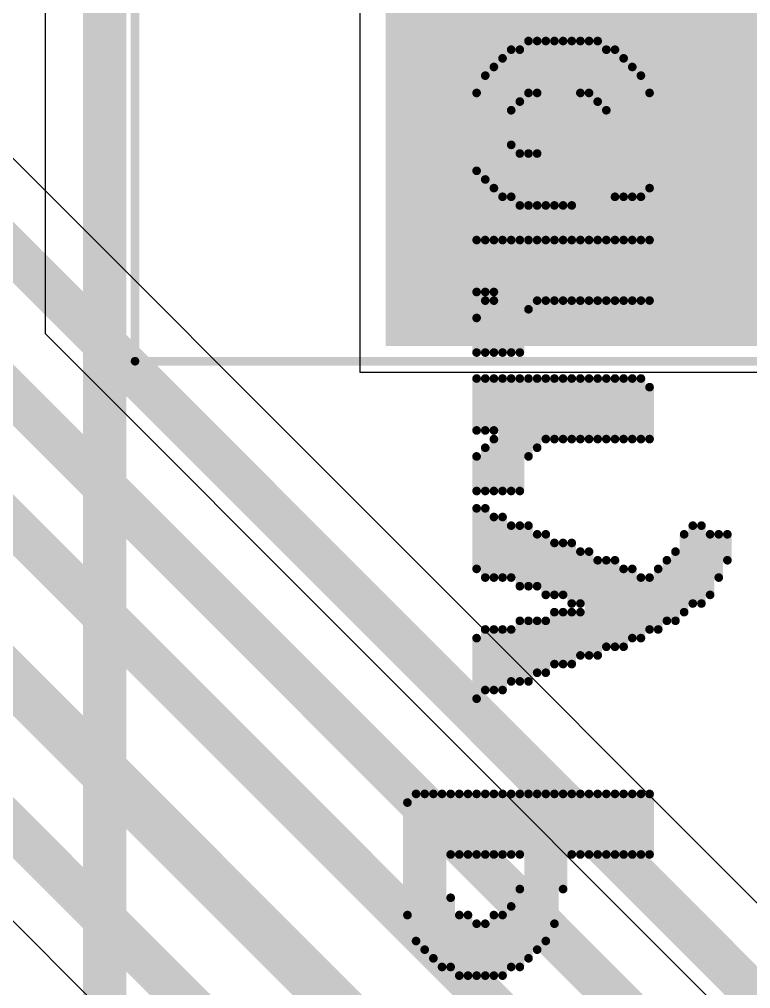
# Model space of a CAD drawing. Header units: millimetres. Extents: x 1.01 to 3.59, y 0.05 to 3.22.
# Drawn here: x 1.3692 to 1.5384, y 1.415 to 1.639 of the extents above; entities that cross this region are included whole.
import ezdxf

# ---------------------------------------------------------------- set-up
doc = ezdxf.new("R2010")
doc.units = ezdxf.units.MM
doc.header["$MEASUREMENT"] = 0
for name, color, linetype in [('BottomLayer', 5, 'Continuous'), ('BottomOverlay', 54, 'Continuous'), ('Mechanical15', 56, 'Continuous'), ('TopLayer', 1, 'Continuous'), ('TopPaste', 8, 'Continuous'), ('TopSolder', 216, 'Continuous')]:
    doc.layers.add(name, color=color, linetype=linetype)

# ---------------------------------------------------------------- blocks, each defined once
blk = doc.blocks.new('RPI_PWD____________B_116')
at = {"layer": 'BottomOverlay', "const_width": 0.002}
for points in [[(-0.422, 0.154), (0.442, 0.154)], [(-0.422, 0.152), (0.442, 0.152)], [(-0.422, 0.15), (0.442, 0.15)], [(-0.422, 0.148), (0.442, 0.148)], [(-0.422, 0.146), (0.442, 0.146)], [(-0.334, 0.08), (-0.308, 0.08)], [(-0.34, 0.078), (-0.306, 0.078)], [(-0.342, 0.076), (-0.306, 0.076)], [(-0.344, 0.074), (-0.306, 0.074)], [(-0.346, 0.072), (-0.306, 0.072)], [(-0.346, 0.07), (-0.33, 0.07)], [(-0.32, 0.07), (-0.306, 0.07)], [(-0.348, 0.068), (-0.334, 0.068)], [(-0.32, 0.068), (-0.306, 0.068)], [(-0.348, 0.066), (-0.334, 0.066)], [(-0.348, 0.064), (-0.336, 0.064)], [(-0.32, 0.066), (-0.306, 0.066)], [(-0.32, 0.064), (-0.306, 0.064)], [(-0.284, 0.064), (-0.27, 0.064)], [(-0.254, 0.064), (-0.24, 0.064)], [(-0.236, 0.064), (-0.228, 0.064)], [(-0.222, 0.064), (-0.21, 0.064)], [(-0.204, 0.064), (-0.196, 0.064)], [(-0.19, 0.064), (-0.178, 0.064)], [(-0.162, 0.064), (-0.144, 0.064)], [(-0.348, 0.062), (-0.336, 0.062)], [(-0.32, 0.062), (-0.306, 0.062)], [(-0.282, 0.062), (-0.268, 0.062)], [(-0.256, 0.062), (-0.24, 0.062)], [(-0.236, 0.062), (-0.226, 0.062)], [(-0.222, 0.062), (-0.21, 0.062)], [(-0.204, 0.062), (-0.192, 0.062)], [(-0.19, 0.062), (-0.178, 0.062)], [(-0.164, 0.062), (-0.14, 0.062)], [(-0.348, 0.06), (-0.334, 0.06)], [(-0.32, 0.06), (-0.306, 0.06)], [(-0.282, 0.06), (-0.268, 0.06)], [(-0.256, 0.06), (-0.242, 0.06)], [(-0.236, 0.06), (-0.224, 0.06)], [(-0.222, 0.06), (-0.21, 0.06)], [(-0.204, 0.06), (-0.192, 0.06)], [(-0.19, 0.06), (-0.178, 0.06)], [(-0.166, 0.06), (-0.138, 0.06)], [(-0.348, 0.058), (-0.334, 0.058)], [(-0.32, 0.058), (-0.306, 0.058)], [(-0.282, 0.058), (-0.268, 0.058)], [(-0.256, 0.058), (-0.242, 0.058)], [(-0.236, 0.058), (-0.21, 0.058)], [(-0.204, 0.058), (-0.178, 0.058)], [(-0.168, 0.058), (-0.136, 0.058)], [(-0.346, 0.056), (-0.332, 0.056)], [(-0.32, 0.056), (-0.306, 0.056)], [(-0.28, 0.056), (-0.268, 0.056)], [(-0.256, 0.056), (-0.244, 0.056)], [(-0.236, 0.056), (-0.21, 0.056)], [(-0.204, 0.056), (-0.178, 0.056)], [(-0.168, 0.056), (-0.156, 0.056)], [(-0.148, 0.056), (-0.134, 0.056)], [(-0.346, 0.054), (-0.328, 0.054)], [(-0.32, 0.054), (-0.306, 0.054)], [(-0.28, 0.054), (-0.266, 0.054)], [(-0.258, 0.054), (-0.244, 0.054)], [(-0.236, 0.054), (-0.21, 0.054)], [(-0.204, 0.054), (-0.178, 0.054)], [(-0.17, 0.054), (-0.158, 0.054)], [(-0.146, 0.054), (-0.134, 0.054)], [(-0.344, 0.052), (-0.306, 0.052)], [(-0.28, 0.052), (-0.266, 0.052)], [(-0.258, 0.052), (-0.244, 0.052)], [(-0.228, 0.052), (-0.21, 0.052)], [(-0.194, 0.052), (-0.178, 0.052)], [(-0.17, 0.052), (-0.158, 0.052)], [(-0.144, 0.052), (-0.132, 0.052)], [(-0.342, 0.05), (-0.306, 0.05)], [(-0.278, 0.05), (-0.266, 0.05)], [(-0.258, 0.05), (-0.246, 0.05)], [(-0.226, 0.05), (-0.21, 0.05)], [(-0.192, 0.05), (-0.178, 0.05)], [(-0.17, 0.05), (-0.158, 0.05)], [(-0.144, 0.05), (-0.132, 0.05)], [(-0.34, 0.048), (-0.306, 0.048)], [(-0.278, 0.048), (-0.266, 0.048)], [(-0.26, 0.048), (-0.246, 0.048)], [(-0.224, 0.048), (-0.21, 0.048)], [(-0.192, 0.048), (-0.178, 0.048)], [(-0.17, 0.048), (-0.132, 0.048)], [(-0.336, 0.046), (-0.306, 0.046)], [(-0.328, 0.044), (-0.306, 0.044)], [(-0.276, 0.046), (-0.264, 0.046)], [(-0.276, 0.044), (-0.264, 0.044)], [(-0.26, 0.046), (-0.248, 0.046)], [(-0.26, 0.044), (-0.248, 0.044)], [(-0.224, 0.046), (-0.21, 0.046)], [(-0.224, 0.044), (-0.21, 0.044)], [(-0.192, 0.046), (-0.178, 0.046)], [(-0.192, 0.044), (-0.178, 0.044)], [(-0.17, 0.046), (-0.132, 0.046)], [(-0.17, 0.044), (-0.132, 0.044)], [(-0.32, 0.042), (-0.306, 0.042)], [(-0.276, 0.042), (-0.264, 0.042)], [(-0.262, 0.042), (-0.248, 0.042)], [(-0.224, 0.042), (-0.21, 0.042)], [(-0.192, 0.042), (-0.178, 0.042)], [(-0.17, 0.042), (-0.132, 0.042)], [(-0.32, 0.04), (-0.306, 0.04)], [(-0.274, 0.04), (-0.264, 0.04)], [(-0.262, 0.04), (-0.25, 0.04)], [(-0.224, 0.04), (-0.21, 0.04)], [(-0.192, 0.04), (-0.178, 0.04)], [(-0.144, 0.04), (-0.132, 0.04)], [(-0.32, 0.038), (-0.306, 0.038)], [(-0.274, 0.038), (-0.25, 0.038)], [(-0.224, 0.038), (-0.21, 0.038)], [(-0.192, 0.038), (-0.178, 0.038)], [(-0.144, 0.038), (-0.132, 0.038)], [(-0.32, 0.036), (-0.306, 0.036)], [(-0.274, 0.036), (-0.252, 0.036)], [(-0.224, 0.036), (-0.21, 0.036)], [(-0.192, 0.036), (-0.178, 0.036)], [(-0.146, 0.036), (-0.132, 0.036)], [(-0.32, 0.034), (-0.306, 0.034)], [(-0.272, 0.034), (-0.252, 0.034)], [(-0.224, 0.034), (-0.21, 0.034)], [(-0.192, 0.034), (-0.178, 0.034)], [(-0.148, 0.034), (-0.134, 0.034)], [(-0.32, 0.032), (-0.306, 0.032)], [(-0.272, 0.032), (-0.252, 0.032)], [(-0.224, 0.032), (-0.21, 0.032)], [(-0.192, 0.032), (-0.178, 0.032)], [(-0.168, 0.032), (-0.134, 0.032)], [(-0.32, 0.03), (-0.306, 0.03)], [(-0.272, 0.03), (-0.254, 0.03)], [(-0.224, 0.03), (-0.21, 0.03)], [(-0.192, 0.03), (-0.178, 0.03)], [(-0.168, 0.03), (-0.136, 0.03)], [(-0.32, 0.028), (-0.306, 0.028)], [(-0.32, 0.026), (-0.306, 0.026)], [(-0.27, 0.028), (-0.254, 0.028)], [(-0.27, 0.026), (-0.256, 0.026)], [(-0.224, 0.028), (-0.21, 0.028)], [(-0.224, 0.026), (-0.21, 0.026)], [(-0.192, 0.028), (-0.178, 0.028)], [(-0.192, 0.026), (-0.178, 0.026)], [(-0.168, 0.028), (-0.138, 0.028)], [(-0.168, 0.026), (-0.14, 0.026)], [(-0.32, 0.024), (-0.306, 0.024)], [(-0.268, 0.024), (-0.256, 0.024)], [(-0.224, 0.024), (-0.212, 0.024)], [(-0.192, 0.024), (-0.178, 0.024)], [(-0.166, 0.024), (-0.144, 0.024)], [(-0.268, 0.022), (-0.254, 0.022)], [(-0.266, 0.02), (-0.252, 0.02)], [(-0.266, 0.018), (-0.25, 0.018)], [(-0.264, 0.016), (-0.246, 0.016)], [(-0.262, 0.014), (-0.244, 0.014)], [(-0.262, 0.012), (-0.244, 0.012)], [(-0.26, 0.01), (-0.246, 0.01)], [(-0.256, 0.008), (-0.246, 0.008)], [(-0.252, 0.006), (-0.246, 0.006)]]:
    blk.add_lwpolyline(points, dxfattribs=at)
at = {"layer": 'BottomOverlay', "const_width": 0.001}
for points in [[(-0.3345, 0.08, 1), (-0.3335, 0.08, 1)], [(-0.3085, 0.08, 1), (-0.3075, 0.08, 1)], [(-0.3405, 0.078, 1), (-0.3395, 0.078, 1)], [(-0.3065, 0.078, 1), (-0.3055, 0.078, 1)], [(-0.3425, 0.076, 1), (-0.3415, 0.076, 1)], [(-0.3065, 0.076, 1), (-0.3055, 0.076, 1)], [(-0.3445, 0.074, 1), (-0.3435, 0.074, 1)], [(-0.3065, 0.074, 1), (-0.3055, 0.074, 1)], [(-0.3465, 0.072, 1), (-0.3455, 0.072, 1)], [(-0.3065, 0.072, 1), (-0.3055, 0.072, 1)], [(-0.3465, 0.07, 1), (-0.3455, 0.07, 1)], [(-0.3305, 0.07, 1), (-0.3295, 0.07, 1)], [(-0.3205, 0.07, 1), (-0.3195, 0.07, 1)], [(-0.3065, 0.07, 1), (-0.3055, 0.07, 1)], [(-0.3485, 0.068, 1), (-0.3475, 0.068, 1)], [(-0.3345, 0.068, 1), (-0.3335, 0.068, 1)], [(-0.3205, 0.068, 1), (-0.3195, 0.068, 1)], [(-0.3065, 0.068, 1), (-0.3055, 0.068, 1)], [(-0.3485, 0.066, 1), (-0.3475, 0.066, 1)], [(-0.3485, 0.064, 1), (-0.3475, 0.064, 1)], [(-0.3365, 0.064, 1), (-0.3355, 0.064, 1)], [(-0.3345, 0.066, 1), (-0.3335, 0.066, 1)], [(-0.3205, 0.066, 1), (-0.3195, 0.066, 1)], [(-0.3205, 0.064, 1), (-0.3195, 0.064, 1)], [(-0.3065, 0.066, 1), (-0.3055, 0.066, 1)], [(-0.3065, 0.064, 1), (-0.3055, 0.064, 1)], [(-0.2845, 0.064, 1), (-0.2835, 0.064, 1)], [(-0.2705, 0.064, 1), (-0.2695, 0.064, 1)], [(-0.2545, 0.064, 1), (-0.2535, 0.064, 1)], [(-0.2405, 0.064, 1), (-0.2395, 0.064, 1)], [(-0.2365, 0.064, 1), (-0.2355, 0.064, 1)], [(-0.2285, 0.064, 1), (-0.2275, 0.064, 1)], [(-0.2225, 0.064, 1), (-0.2215, 0.064, 1)], [(-0.2105, 0.064, 1), (-0.2095, 0.064, 1)], [(-0.2045, 0.064, 1), (-0.2035, 0.064, 1)], [(-0.1965, 0.064, 1), (-0.1955, 0.064, 1)], [(-0.1905, 0.064, 1), (-0.1895, 0.064, 1)], [(-0.1785, 0.064, 1), (-0.1775, 0.064, 1)], [(-0.1625, 0.064, 1), (-0.1615, 0.064, 1)], [(-0.1445, 0.064, 1), (-0.1435, 0.064, 1)], [(-0.3485, 0.062, 1), (-0.3475, 0.062, 1)], [(-0.3365, 0.062, 1), (-0.3355, 0.062, 1)], [(-0.3205, 0.062, 1), (-0.3195, 0.062, 1)], [(-0.3065, 0.062, 1), (-0.3055, 0.062, 1)], [(-0.2825, 0.062, 1), (-0.2815, 0.062, 1)], [(-0.2685, 0.062, 1), (-0.2675, 0.062, 1)], [(-0.2565, 0.062, 1), (-0.2555, 0.062, 1)], [(-0.2405, 0.062, 1), (-0.2395, 0.062, 1)], [(-0.2365, 0.062, 1), (-0.2355, 0.062, 1)], [(-0.2265, 0.062, 1), (-0.2255, 0.062, 1)], [(-0.2225, 0.062, 1), (-0.2215, 0.062, 1)], [(-0.2105, 0.062, 1), (-0.2095, 0.062, 1)], [(-0.2045, 0.062, 1), (-0.2035, 0.062, 1)], [(-0.1925, 0.062, 1), (-0.1915, 0.062, 1)], [(-0.1905, 0.062, 1), (-0.1895, 0.062, 1)], [(-0.1785, 0.062, 1), (-0.1775, 0.062, 1)], [(-0.1645, 0.062, 1), (-0.1635, 0.062, 1)], [(-0.1405, 0.062, 1), (-0.1395, 0.062, 1)], [(-0.3485, 0.06, 1), (-0.3475, 0.06, 1)], [(-0.3345, 0.06, 1), (-0.3335, 0.06, 1)], [(-0.3205, 0.06, 1), (-0.3195, 0.06, 1)], [(-0.3065, 0.06, 1), (-0.3055, 0.06, 1)], [(-0.2825, 0.06, 1), (-0.2815, 0.06, 1)], [(-0.2685, 0.06, 1), (-0.2675, 0.06, 1)], [(-0.2565, 0.06, 1), (-0.2555, 0.06, 1)], [(-0.2425, 0.06, 1), (-0.2415, 0.06, 1)], [(-0.2365, 0.06, 1), (-0.2355, 0.06, 1)], [(-0.2245, 0.06, 1), (-0.2235, 0.06, 1)], [(-0.2225, 0.06, 1), (-0.2215, 0.06, 1)], [(-0.2105, 0.06, 1), (-0.2095, 0.06, 1)], [(-0.2045, 0.06, 1), (-0.2035, 0.06, 1)], [(-0.1925, 0.06, 1), (-0.1915, 0.06, 1)], [(-0.1905, 0.06, 1), (-0.1895, 0.06, 1)], [(-0.1785, 0.06, 1), (-0.1775, 0.06, 1)], [(-0.1665, 0.06, 1), (-0.1655, 0.06, 1)], [(-0.1385, 0.06, 1), (-0.1375, 0.06, 1)], [(-0.3485, 0.058, 1), (-0.3475, 0.058, 1)], [(-0.3345, 0.058, 1), (-0.3335, 0.058, 1)], [(-0.3205, 0.058, 1), (-0.3195, 0.058, 1)], [(-0.3065, 0.058, 1), (-0.3055, 0.058, 1)], [(-0.2825, 0.058, 1), (-0.2815, 0.058, 1)], [(-0.2685, 0.058, 1), (-0.2675, 0.058, 1)], [(-0.2565, 0.058, 1), (-0.2555, 0.058, 1)], [(-0.2425, 0.058, 1), (-0.2415, 0.058, 1)], [(-0.2365, 0.058, 1), (-0.2355, 0.058, 1)], [(-0.2105, 0.058, 1), (-0.2095, 0.058, 1)], [(-0.2045, 0.058, 1), (-0.2035, 0.058, 1)], [(-0.1785, 0.058, 1), (-0.1775, 0.058, 1)], [(-0.1685, 0.058, 1), (-0.1675, 0.058, 1)], [(-0.1365, 0.058, 1), (-0.1355, 0.058, 1)], [(-0.3465, 0.056, 1), (-0.3455, 0.056, 1)], [(-0.3325, 0.056, 1), (-0.3315, 0.056, 1)], [(-0.3205, 0.056, 1), (-0.3195, 0.056, 1)], [(-0.3065, 0.056, 1), (-0.3055, 0.056, 1)], [(-0.2805, 0.056, 1), (-0.2795, 0.056, 1)], [(-0.2685, 0.056, 1), (-0.2675, 0.056, 1)], [(-0.2565, 0.056, 1), (-0.2555, 0.056, 1)], [(-0.2445, 0.056, 1), (-0.2435, 0.056, 1)], [(-0.2365, 0.056, 1), (-0.2355, 0.056, 1)], [(-0.2105, 0.056, 1), (-0.2095, 0.056, 1)], [(-0.2045, 0.056, 1), (-0.2035, 0.056, 1)], [(-0.1785, 0.056, 1), (-0.1775, 0.056, 1)], [(-0.1685, 0.056, 1), (-0.1675, 0.056, 1)], [(-0.1565, 0.056, 1), (-0.1555, 0.056, 1)], [(-0.1485, 0.056, 1), (-0.1475, 0.056, 1)], [(-0.1345, 0.056, 1), (-0.1335, 0.056, 1)], [(-0.3465, 0.054, 1), (-0.3455, 0.054, 1)], [(-0.3285, 0.054, 1), (-0.3275, 0.054, 1)], [(-0.3205, 0.054, 1), (-0.3195, 0.054, 1)], [(-0.3065, 0.054, 1), (-0.3055, 0.054, 1)], [(-0.2805, 0.054, 1), (-0.2795, 0.054, 1)], [(-0.2665, 0.054, 1), (-0.2655, 0.054, 1)], [(-0.2585, 0.054, 1), (-0.2575, 0.054, 1)], [(-0.2445, 0.054, 1), (-0.2435, 0.054, 1)], [(-0.2365, 0.054, 1), (-0.2355, 0.054, 1)], [(-0.2105, 0.054, 1), (-0.2095, 0.054, 1)], [(-0.2045, 0.054, 1), (-0.2035, 0.054, 1)], [(-0.1785, 0.054, 1), (-0.1775, 0.054, 1)], [(-0.1705, 0.054, 1), (-0.1695, 0.054, 1)], [(-0.1585, 0.054, 1), (-0.1575, 0.054, 1)], [(-0.1465, 0.054, 1), (-0.1455, 0.054, 1)], [(-0.1345, 0.054, 1), (-0.1335, 0.054, 1)], [(-0.3445, 0.052, 1), (-0.3435, 0.052, 1)], [(-0.3065, 0.052, 1), (-0.3055, 0.052, 1)], [(-0.2805, 0.052, 1), (-0.2795, 0.052, 1)], [(-0.2665, 0.052, 1), (-0.2655, 0.052, 1)], [(-0.2585, 0.052, 1), (-0.2575, 0.052, 1)], [(-0.2445, 0.052, 1), (-0.2435, 0.052, 1)], [(-0.2285, 0.052, 1), (-0.2275, 0.052, 1)], [(-0.2105, 0.052, 1), (-0.2095, 0.052, 1)], [(-0.1945, 0.052, 1), (-0.1935, 0.052, 1)], [(-0.1785, 0.052, 1), (-0.1775, 0.052, 1)], [(-0.1705, 0.052, 1), (-0.1695, 0.052, 1)], [(-0.1585, 0.052, 1), (-0.1575, 0.052, 1)], [(-0.1445, 0.052, 1), (-0.1435, 0.052, 1)], [(-0.1325, 0.052, 1), (-0.1315, 0.052, 1)], [(-0.3425, 0.05, 1), (-0.3415, 0.05, 1)], [(-0.3065, 0.05, 1), (-0.3055, 0.05, 1)], [(-0.2785, 0.05, 1), (-0.2775, 0.05, 1)], [(-0.2665, 0.05, 1), (-0.2655, 0.05, 1)], [(-0.2585, 0.05, 1), (-0.2575, 0.05, 1)], [(-0.2465, 0.05, 1), (-0.2455, 0.05, 1)], [(-0.2265, 0.05, 1), (-0.2255, 0.05, 1)], [(-0.2105, 0.05, 1), (-0.2095, 0.05, 1)], [(-0.1925, 0.05, 1), (-0.1915, 0.05, 1)], [(-0.1785, 0.05, 1), (-0.1775, 0.05, 1)], [(-0.1705, 0.05, 1), (-0.1695, 0.05, 1)], [(-0.1585, 0.05, 1), (-0.1575, 0.05, 1)], [(-0.1445, 0.05, 1), (-0.1435, 0.05, 1)], [(-0.1325, 0.05, 1), (-0.1315, 0.05, 1)], [(-0.3405, 0.048, 1), (-0.3395, 0.048, 1)], [(-0.3065, 0.048, 1), (-0.3055, 0.048, 1)], [(-0.2785, 0.048, 1), (-0.2775, 0.048, 1)], [(-0.2665, 0.048, 1), (-0.2655, 0.048, 1)], [(-0.2605, 0.048, 1), (-0.2595, 0.048, 1)], [(-0.2465, 0.048, 1), (-0.2455, 0.048, 1)], [(-0.2245, 0.048, 1), (-0.2235, 0.048, 1)], [(-0.2105, 0.048, 1), (-0.2095, 0.048, 1)], [(-0.1925, 0.048, 1), (-0.1915, 0.048, 1)], [(-0.1785, 0.048, 1), (-0.1775, 0.048, 1)], [(-0.1705, 0.048, 1), (-0.1695, 0.048, 1)], [(-0.1325, 0.048, 1), (-0.1315, 0.048, 1)], [(-0.3365, 0.046, 1), (-0.3355, 0.046, 1)], [(-0.3285, 0.044, 1), (-0.3275, 0.044, 1)], [(-0.3065, 0.046, 1), (-0.3055, 0.046, 1)], [(-0.3065, 0.044, 1), (-0.3055, 0.044, 1)], [(-0.2765, 0.046, 1), (-0.2755, 0.046, 1)], [(-0.2765, 0.044, 1), (-0.2755, 0.044, 1)], [(-0.2645, 0.046, 1), (-0.2635, 0.046, 1)], [(-0.2645, 0.044, 1), (-0.2635, 0.044, 1)], [(-0.2605, 0.046, 1), (-0.2595, 0.046, 1)], [(-0.2605, 0.044, 1), (-0.2595, 0.044, 1)], [(-0.2485, 0.046, 1), (-0.2475, 0.046, 1)], [(-0.2485, 0.044, 1), (-0.2475, 0.044, 1)], [(-0.2245, 0.046, 1), (-0.2235, 0.046, 1)], [(-0.2245, 0.044, 1), (-0.2235, 0.044, 1)], [(-0.2105, 0.046, 1), (-0.2095, 0.046, 1)], [(-0.2105, 0.044, 1), (-0.2095, 0.044, 1)], [(-0.1925, 0.046, 1), (-0.1915, 0.046, 1)], [(-0.1925, 0.044, 1), (-0.1915, 0.044, 1)], [(-0.1785, 0.046, 1), (-0.1775, 0.046, 1)], [(-0.1785, 0.044, 1), (-0.1775, 0.044, 1)], [(-0.1705, 0.046, 1), (-0.1695, 0.046, 1)], [(-0.1705, 0.044, 1), (-0.1695, 0.044, 1)], [(-0.1325, 0.046, 1), (-0.1315, 0.046, 1)], [(-0.1325, 0.044, 1), (-0.1315, 0.044, 1)], [(-0.3205, 0.042, 1), (-0.3195, 0.042, 1)], [(-0.3065, 0.042, 1), (-0.3055, 0.042, 1)], [(-0.2765, 0.042, 1), (-0.2755, 0.042, 1)], [(-0.2645, 0.042, 1), (-0.2635, 0.042, 1)], [(-0.2625, 0.042, 1), (-0.2615, 0.042, 1)], [(-0.2485, 0.042, 1), (-0.2475, 0.042, 1)], [(-0.2245, 0.042, 1), (-0.2235, 0.042, 1)], [(-0.2105, 0.042, 1), (-0.2095, 0.042, 1)], [(-0.1925, 0.042, 1), (-0.1915, 0.042, 1)], [(-0.1785, 0.042, 1), (-0.1775, 0.042, 1)], [(-0.1705, 0.042, 1), (-0.1695, 0.042, 1)], [(-0.1325, 0.042, 1), (-0.1315, 0.042, 1)], [(-0.3205, 0.04, 1), (-0.3195, 0.04, 1)], [(-0.3065, 0.04, 1), (-0.3055, 0.04, 1)], [(-0.2745, 0.04, 1), (-0.2735, 0.04, 1)], [(-0.2645, 0.04, 1), (-0.2635, 0.04, 1)], [(-0.2625, 0.04, 1), (-0.2615, 0.04, 1)], [(-0.2505, 0.04, 1), (-0.2495, 0.04, 1)], [(-0.2245, 0.04, 1), (-0.2235, 0.04, 1)], [(-0.2105, 0.04, 1), (-0.2095, 0.04, 1)], [(-0.1925, 0.04, 1), (-0.1915, 0.04, 1)], [(-0.1785, 0.04, 1), (-0.1775, 0.04, 1)], [(-0.1445, 0.04, 1), (-0.1435, 0.04, 1)], [(-0.1325, 0.04, 1), (-0.1315, 0.04, 1)], [(-0.3205, 0.038, 1), (-0.3195, 0.038, 1)], [(-0.3065, 0.038, 1), (-0.3055, 0.038, 1)], [(-0.2745, 0.038, 1), (-0.2735, 0.038, 1)], [(-0.2505, 0.038, 1), (-0.2495, 0.038, 1)], [(-0.2245, 0.038, 1), (-0.2235, 0.038, 1)], [(-0.2105, 0.038, 1), (-0.2095, 0.038, 1)], [(-0.1925, 0.038, 1), (-0.1915, 0.038, 1)], [(-0.1785, 0.038, 1), (-0.1775, 0.038, 1)], [(-0.1445, 0.038, 1), (-0.1435, 0.038, 1)], [(-0.1325, 0.038, 1), (-0.1315, 0.038, 1)], [(-0.3205, 0.036, 1), (-0.3195, 0.036, 1)], [(-0.3065, 0.036, 1), (-0.3055, 0.036, 1)], [(-0.2745, 0.036, 1), (-0.2735, 0.036, 1)], [(-0.2525, 0.036, 1), (-0.2515, 0.036, 1)], [(-0.2245, 0.036, 1), (-0.2235, 0.036, 1)], [(-0.2105, 0.036, 1), (-0.2095, 0.036, 1)], [(-0.1925, 0.036, 1), (-0.1915, 0.036, 1)], [(-0.1785, 0.036, 1), (-0.1775, 0.036, 1)], [(-0.1465, 0.036, 1), (-0.1455, 0.036, 1)], [(-0.1325, 0.036, 1), (-0.1315, 0.036, 1)], [(-0.3205, 0.034, 1), (-0.3195, 0.034, 1)], [(-0.3065, 0.034, 1), (-0.3055, 0.034, 1)], [(-0.2725, 0.034, 1), (-0.2715, 0.034, 1)], [(-0.2525, 0.034, 1), (-0.2515, 0.034, 1)], [(-0.2245, 0.034, 1), (-0.2235, 0.034, 1)], [(-0.2105, 0.034, 1), (-0.2095, 0.034, 1)], [(-0.1925, 0.034, 1), (-0.1915, 0.034, 1)], [(-0.1785, 0.034, 1), (-0.1775, 0.034, 1)], [(-0.1485, 0.034, 1), (-0.1475, 0.034, 1)], [(-0.1345, 0.034, 1), (-0.1335, 0.034, 1)], [(-0.3205, 0.032, 1), (-0.3195, 0.032, 1)], [(-0.3065, 0.032, 1), (-0.3055, 0.032, 1)], [(-0.2725, 0.032, 1), (-0.2715, 0.032, 1)], [(-0.2525, 0.032, 1), (-0.2515, 0.032, 1)], [(-0.2245, 0.032, 1), (-0.2235, 0.032, 1)], [(-0.2105, 0.032, 1), (-0.2095, 0.032, 1)], [(-0.1925, 0.032, 1), (-0.1915, 0.032, 1)], [(-0.1785, 0.032, 1), (-0.1775, 0.032, 1)], [(-0.1685, 0.032, 1), (-0.1675, 0.032, 1)], [(-0.1345, 0.032, 1), (-0.1335, 0.032, 1)], [(-0.3205, 0.03, 1), (-0.3195, 0.03, 1)], [(-0.3065, 0.03, 1), (-0.3055, 0.03, 1)], [(-0.2725, 0.03, 1), (-0.2715, 0.03, 1)], [(-0.2545, 0.03, 1), (-0.2535, 0.03, 1)], [(-0.2245, 0.03, 1), (-0.2235, 0.03, 1)], [(-0.2105, 0.03, 1), (-0.2095, 0.03, 1)], [(-0.1925, 0.03, 1), (-0.1915, 0.03, 1)], [(-0.1785, 0.03, 1), (-0.1775, 0.03, 1)], [(-0.1685, 0.03, 1), (-0.1675, 0.03, 1)], [(-0.1365, 0.03, 1), (-0.1355, 0.03, 1)], [(-0.3205, 0.028, 1), (-0.3195, 0.028, 1)], [(-0.3205, 0.026, 1), (-0.3195, 0.026, 1)], [(-0.3065, 0.028, 1), (-0.3055, 0.028, 1)], [(-0.3065, 0.026, 1), (-0.3055, 0.026, 1)], [(-0.2705, 0.028, 1), (-0.2695, 0.028, 1)], [(-0.2705, 0.026, 1), (-0.2695, 0.026, 1)], [(-0.2565, 0.026, 1), (-0.2555, 0.026, 1)], [(-0.2545, 0.028, 1), (-0.2535, 0.028, 1)], [(-0.2245, 0.028, 1), (-0.2235, 0.028, 1)], [(-0.2245, 0.026, 1), (-0.2235, 0.026, 1)], [(-0.2105, 0.028, 1), (-0.2095, 0.028, 1)], [(-0.2105, 0.026, 1), (-0.2095, 0.026, 1)], [(-0.1925, 0.028, 1), (-0.1915, 0.028, 1)], [(-0.1925, 0.026, 1), (-0.1915, 0.026, 1)], [(-0.1785, 0.028, 1), (-0.1775, 0.028, 1)], [(-0.1785, 0.026, 1), (-0.1775, 0.026, 1)], [(-0.1685, 0.028, 1), (-0.1675, 0.028, 1)], [(-0.1685, 0.026, 1), (-0.1675, 0.026, 1)], [(-0.1405, 0.026, 1), (-0.1395, 0.026, 1)], [(-0.1385, 0.028, 1), (-0.1375, 0.028, 1)], [(-0.3205, 0.024, 1), (-0.3195, 0.024, 1)], [(-0.3065, 0.024, 1), (-0.3055, 0.024, 1)], [(-0.2685, 0.024, 1), (-0.2675, 0.024, 1)], [(-0.2565, 0.024, 1), (-0.2555, 0.024, 1)], [(-0.2245, 0.024, 1), (-0.2235, 0.024, 1)], [(-0.2125, 0.024, 1), (-0.2115, 0.024, 1)], [(-0.1925, 0.024, 1), (-0.1915, 0.024, 1)], [(-0.1785, 0.024, 1), (-0.1775, 0.024, 1)], [(-0.1665, 0.024, 1), (-0.1655, 0.024, 1)], [(-0.1445, 0.024, 1), (-0.1435, 0.024, 1)], [(-0.2685, 0.022, 1), (-0.2675, 0.022, 1)], [(-0.2545, 0.022, 1), (-0.2535, 0.022, 1)], [(-0.2665, 0.02, 1), (-0.2655, 0.02, 1)], [(-0.2525, 0.02, 1), (-0.2515, 0.02, 1)], [(-0.2665, 0.018, 1), (-0.2655, 0.018, 1)], [(-0.2505, 0.018, 1), (-0.2495, 0.018, 1)], [(-0.2645, 0.016, 1), (-0.2635, 0.016, 1)], [(-0.2465, 0.016, 1), (-0.2455, 0.016, 1)], [(-0.2625, 0.014, 1), (-0.2615, 0.014, 1)], [(-0.2445, 0.014, 1), (-0.2435, 0.014, 1)], [(-0.2625, 0.012, 1), (-0.2615, 0.012, 1)], [(-0.2445, 0.012, 1), (-0.2435, 0.012, 1)], [(-0.2605, 0.01, 1), (-0.2595, 0.01, 1)], [(-0.2565, 0.008, 1), (-0.2555, 0.008, 1)], [(-0.2465, 0.01, 1), (-0.2455, 0.01, 1)], [(-0.2465, 0.008, 1), (-0.2455, 0.008, 1)], [(-0.2525, 0.006, 1), (-0.2515, 0.006, 1)], [(-0.2465, 0.006, 1), (-0.2455, 0.006, 1)]]:
    blk.add_lwpolyline(points, format="xyb", close=True, dxfattribs=at)
blk = doc.blocks.new('OSCILATOR_128')
at = {"layer": 'Mechanical15', "const_width": 0.002}
for points in [[(-0.285, 0.1), (0.283, 0.1)], [(-0.285, 0.1), (-0.285, -0.103)]]:
    blk.add_lwpolyline(points, dxfattribs=at)
at = {"layer": 'Mechanical15', "const_width": 0.001}
blk.add_lwpolyline([(-0.2855, 0.1, 1), (-0.2845, 0.1, 1)], format="xyb", close=True, dxfattribs=at)
blk.add_lwpolyline([(-0.2855, 0.1, 1), (-0.2845, 0.1, 1)], format="xyb", close=True, dxfattribs=at)
at = {"layer": 'TopLayer'}
blk.add_solid([(-0.0625, 0.038), (-0.2775, 0.038), (-0.0625, -0.042), (-0.2775, -0.042)], dxfattribs=at)
at = {"layer": 'TopPaste'}
blk.add_solid([(-0.0625, 0.038), (-0.2775, 0.038), (-0.0625, -0.042), (-0.2775, -0.042)], dxfattribs=at)
at = {"layer": 'TopSolder'}
blk.add_solid([(-0.0585, 0.042), (-0.2815, 0.042), (-0.0585, -0.046), (-0.2815, -0.046)], dxfattribs=at)

msp = doc.modelspace()

# ---------------------------------------------------------------- linework, layer by layer
at = {"layer": 'BottomLayer'}
msp.add_line((1.61233, 1.36229), (1.15786, 1.81677), dxfattribs=at)
at = {"layer": 'BottomLayer', "const_width": 0.01}
for points in [[(1.119, 1.834), (1.606, 1.347)], [(1.119, 1.734), (1.533, 1.32)]]:
    msp.add_lwpolyline(points, dxfattribs=at)
at = {"layer": 'TopLayer'}
for p, q in [((1.37529, 1.56633), (1.37529, 2.07)), ((1.448, 1.7925), (1.448, 1.5575)), ((1.56633, 1.37529), (1.37529, 1.56633)), ((1.448, 1.5575), (1.548, 1.5575)), ((1.27419, 1.52419), (1.52871, 1.26967))]:
    msp.add_line(p, q, dxfattribs=at)
at = {"layer": 'TopLayer', "const_width": 0.01}
for points in [[(1.36, 1.56), (1.56, 1.36)], [(1.335, 1.555), (1.555, 1.335)], [(1.31, 1.545), (1.545, 1.31)], [(1.285, 1.535), (1.544, 1.276)]]:
    msp.add_lwpolyline(points, dxfattribs=at)

# ---------------------------------------------------------------- block references
at = {"rotation": 90}
for name, p in [('RPI_PWD____________B_116', (1.539, 1.766)), ('OSCILATOR_128', (1.496, 1.845))]:
    msp.add_blockref(name, p, dxfattribs=at)

doc.saveas('drawing.dxf')
